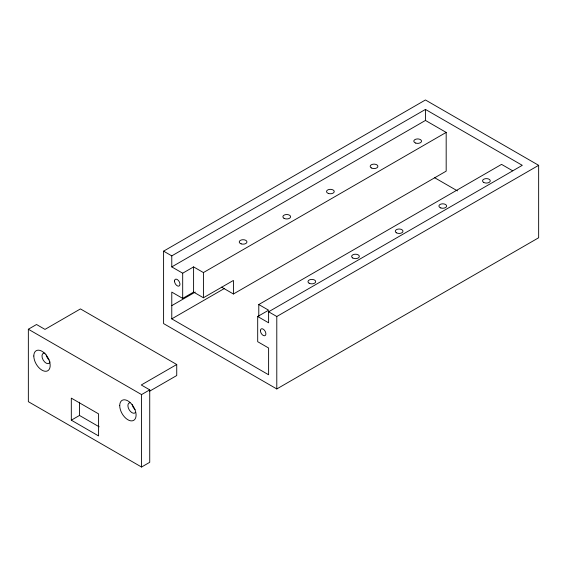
<?xml version="1.0" encoding="UTF-8"?>
<svg xmlns="http://www.w3.org/2000/svg" width="567" height="567" viewBox="0 0 567 567"><rect width="100%" height="100%" fill="white"/><g stroke="black" fill="none" stroke-linecap="round" stroke-linejoin="round"><path stroke-width="0.85" d="M176.734 364.51L141.275 384.979L149.731 389.862L149.731 462.303L141.552 467.031L28.35 401.677L28.35 329.236L36.536 324.508L44.991 329.392L80.45 308.916L176.734 364.51L176.734 375.531L149.575 391.216M163.594 251.153L425.448 99.969L538.65 165.323L538.65 237.764L276.788 388.948L163.594 323.594L163.594 251.153L171.773 255.873L425.448 109.417L522.285 165.323L268.609 311.779L268.609 322.807L257.694 316.506L257.694 341.703L268.609 348.003L268.609 374.773L171.773 318.867L171.773 292.097L182.687 298.398L193.595 292.097L203.418 297.767L233.42 280.445L233.42 293.99L221.577 287.15M171.773 255.873L171.773 266.901L425.448 120.445L446.179 132.409L446.179 171.149L233.42 293.99M171.773 266.901L182.687 273.202L193.595 266.901L203.418 272.571L446.179 132.409M171.773 305.641L195.261 292.083M171.773 318.867L224.652 288.341M258.786 316.705L258.786 304.536L501.554 164.38L512.66 170.795M71.314 420.182L98.587 435.931L98.587 413.882L71.314 398.133L71.314 420.182L79.493 415.455L99.197 426.831M257.694 316.506L268.609 310.206L258.786 304.536M28.35 329.236L141.552 394.589L149.731 389.862M268.609 311.779L276.788 316.506L538.65 165.323M434.598 177.705L457.477 190.909M425.448 109.417L425.448 120.445M276.788 316.506L276.788 388.948M203.418 272.571L203.418 297.767M193.595 266.901L193.595 292.097M182.687 273.202L182.687 298.398M141.552 394.589L141.552 467.031M79.493 402.23L79.493 415.455M50.031 361.874A5.783 3.338 60 0 1 43.184 360.038A5.783 3.338 60 0 1 45.02 353.191M49.109 359.96A5.783 3.338 60 0 1 46.218 354.949M135.038 409.565A5.783 3.338 60 0 1 132.139 404.554M135.548 412.379A5.783 3.338 60 0 1 129.106 409.643A5.783 3.338 60 0 1 129.956 402.705M415.746 143.082A3.856 2.225 0 0 0 421.536 141.148A3.856 2.225 0 0 0 415.746 139.22A3.856 2.225 0 0 0 415.746 143.082M483.686 182.411A3.856 2.225 0 0 0 490.143 181.412A3.856 2.225 0 0 0 485.416 178.683A3.856 2.225 0 0 0 483.686 182.411M371.307 167.924A3.856 2.225 0 0 0 377.757 166.925A3.856 2.225 0 0 0 373.036 164.196A3.856 2.225 0 0 0 371.307 167.924M440.842 207.961A3.856 2.225 0 0 0 446.626 206.034A3.856 2.225 0 0 0 440.842 204.106A3.856 2.225 0 0 0 440.842 207.961M328.463 193.475A3.856 2.225 0 0 0 334.247 191.547A3.856 2.225 0 0 0 328.463 189.619A3.856 2.225 0 0 0 328.463 193.475M396.404 232.803A3.856 2.225 0 0 0 402.853 231.804A3.856 2.225 0 0 0 398.133 229.082A3.856 2.225 0 0 0 396.404 232.803M284.017 218.316A3.856 2.225 0 0 0 290.474 217.317A3.856 2.225 0 0 0 285.747 214.588A3.856 2.225 0 0 0 284.017 218.316M352.759 257.999A3.856 2.225 0 0 0 359.209 257.007A3.856 2.225 0 0 0 354.488 254.278A3.856 2.225 0 0 0 352.759 257.999M241.173 243.867A3.856 2.225 0 0 0 246.964 241.939A3.856 2.225 0 0 0 241.173 240.011A3.856 2.225 0 0 0 241.173 243.867M309.114 283.202A3.856 2.225 0 0 0 315.571 282.203A3.856 2.225 0 0 0 310.844 279.474A3.856 2.225 0 0 0 309.114 283.202M174.501 281.076A3.856 2.225 60 0 0 178.591 286.165A3.856 2.225 60 0 0 178.591 280.708A3.856 2.225 60 0 0 174.501 281.076M260.423 330.681A3.856 2.225 60 0 0 264.52 335.77A3.856 2.225 60 0 0 264.52 330.313A3.856 2.225 60 0 0 260.423 330.681M33.807 356.005A11.574 6.684 60 0 0 46.083 371.279A11.574 6.684 60 0 0 46.083 354.907A11.574 6.684 60 0 0 33.807 356.005M119.729 405.611A11.574 6.684 60 0 0 132.005 420.884A11.574 6.684 60 0 0 132.005 404.519A11.574 6.684 60 0 0 119.729 405.611"/></g></svg>
